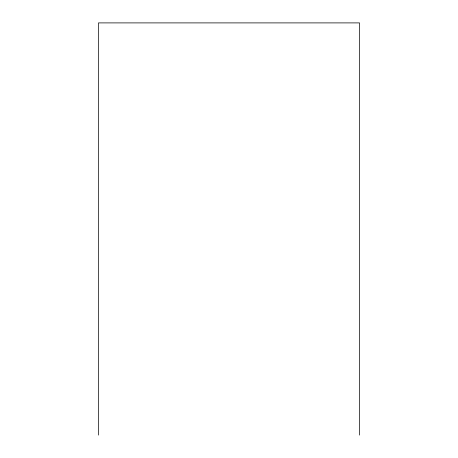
<?xml version="1.0" encoding="UTF-8"?>
<svg xmlns="http://www.w3.org/2000/svg" width="458" height="458" viewBox="0 0 458 458"><rect width="100%" height="100%" fill="white"/><g stroke="black" fill="none" stroke-linecap="round" stroke-linejoin="round"><path stroke-width="0.69" d="M359.524 435.1L359.524 22.9L98.476 22.9L98.476 435.1"/></g></svg>
